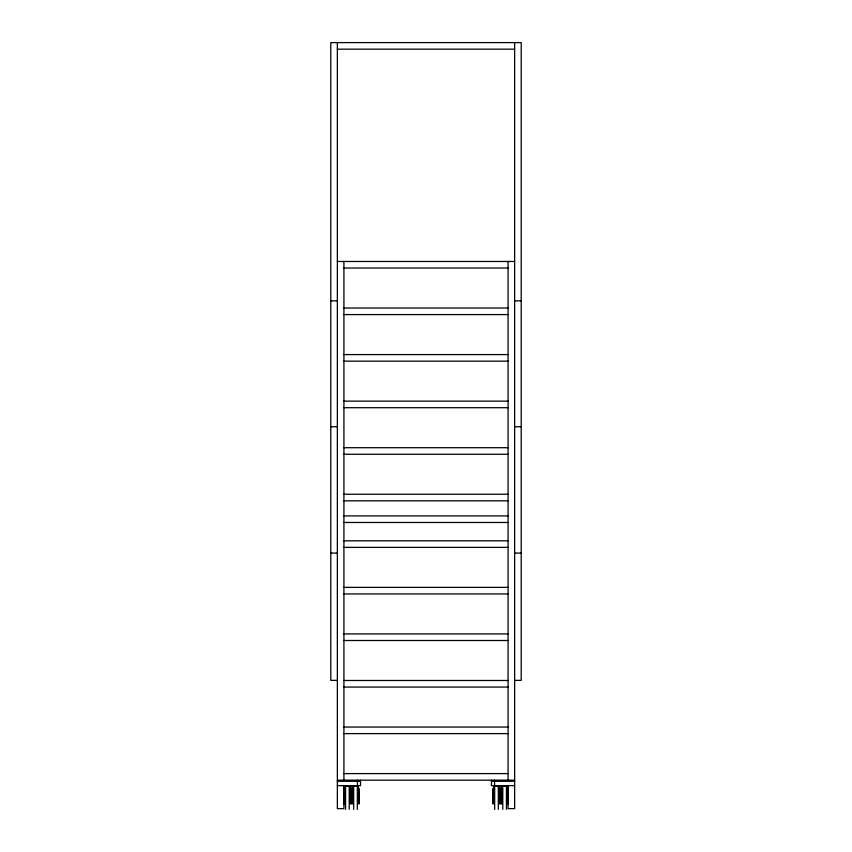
<?xml version="1.0" encoding="UTF-8"?>
<svg xmlns="http://www.w3.org/2000/svg" width="852" height="852" viewBox="0 0 852 852"><rect width="100%" height="100%" fill="white"/><g stroke="black" fill="none" stroke-linecap="round" stroke-linejoin="round"><path stroke-width="1.28" d="M351.855 802.978L351.865 789.825L353.356 785.65L351.887 789.719L351.855 803.883M492.85 802.978L492.85 789.825L494.352 785.65L514.64 785.65M494.352 785.65L492.871 789.719L492.85 803.883M337.36 49.171L514.64 49.171M337.36 261.468L514.64 261.468M343.92 268.029L508.08 268.029M330.789 300.863L337.36 300.863M514.64 300.863L521.211 300.863M343.92 308.019L508.08 308.019M343.92 314.59L508.08 314.59M343.92 354.581L508.08 354.581M343.92 361.152L508.08 361.152M343.92 401.143L508.08 401.143M343.92 407.703L508.08 407.703M330.789 426.724L337.36 426.724M514.64 426.724L521.211 426.724M343.92 447.705L508.08 447.705M343.92 454.265L508.08 454.265M343.92 494.256L508.08 494.256M343.92 500.827L508.08 500.827M343.92 515.897L508.08 515.897M343.92 522.468L508.08 522.468M343.92 540.818L508.08 540.818M343.92 547.378L508.08 547.378M330.789 553.076L337.36 553.076M514.64 553.076L521.211 553.076M343.92 587.379L508.08 587.379M343.92 593.94L508.08 593.94M343.92 633.931L508.08 633.931M343.92 640.502L508.08 640.502M337.36 680.365L330.789 680.365L330.789 42.6L521.211 42.6L521.211 680.365L514.64 680.365M343.92 680.492L508.08 680.492M343.92 687.063L508.08 687.063M343.92 727.054L508.08 727.054M343.92 733.615L508.08 733.615M343.92 773.605L508.08 773.605M337.36 780.176L514.64 780.176M337.36 781.273L357.425 781.273M358.01 781.273L360.524 781.273M491.476 781.273L493.99 781.273M494.575 781.273L514.64 781.273M337.36 785.65L357.648 785.65L359.139 789.761L359.15 803.883M358.01 785.65L360.524 785.65L360.524 780.176M493.99 785.65L491.476 785.65L491.476 780.176M357.648 785.65L359.15 789.825L359.15 802.978M500.145 802.978L500.135 789.825L498.644 785.65L500.124 789.761L500.145 803.883M514.64 42.6L514.64 808.633L508.08 808.633L508.08 785.427M508.261 785.65L508.261 803.883M508.08 261.468L508.08 780.176M507.6 803.883L507.6 786.236L501.615 786.236L501.615 803.883M506.429 787.472L506.429 809.357M502.786 787.472L502.786 809.357M500.965 785.65L500.965 803.883M499.623 803.883L499.623 789.879L498.335 786.066L494.65 786.066L493.361 789.879L493.361 803.883M498.313 787.514L498.313 809.4M494.671 787.514L494.671 809.4M494.575 780.176L494.575 785.65M358.639 803.883L358.639 789.879L357.35 786.066L353.665 786.066L352.377 789.879L352.377 803.883M357.425 780.176L357.425 785.65M357.329 787.514L357.329 809.4M353.687 787.514L353.687 809.4M351.035 785.65L351.035 803.883M350.385 803.883L350.385 786.236L344.4 786.236L344.4 803.883M349.213 787.472L349.213 809.357M345.571 787.472L345.571 809.357M343.92 261.468L343.92 780.176M343.92 785.427L343.92 808.633L337.36 808.633L337.36 42.6M343.739 785.65L343.739 803.883"/></g></svg>
